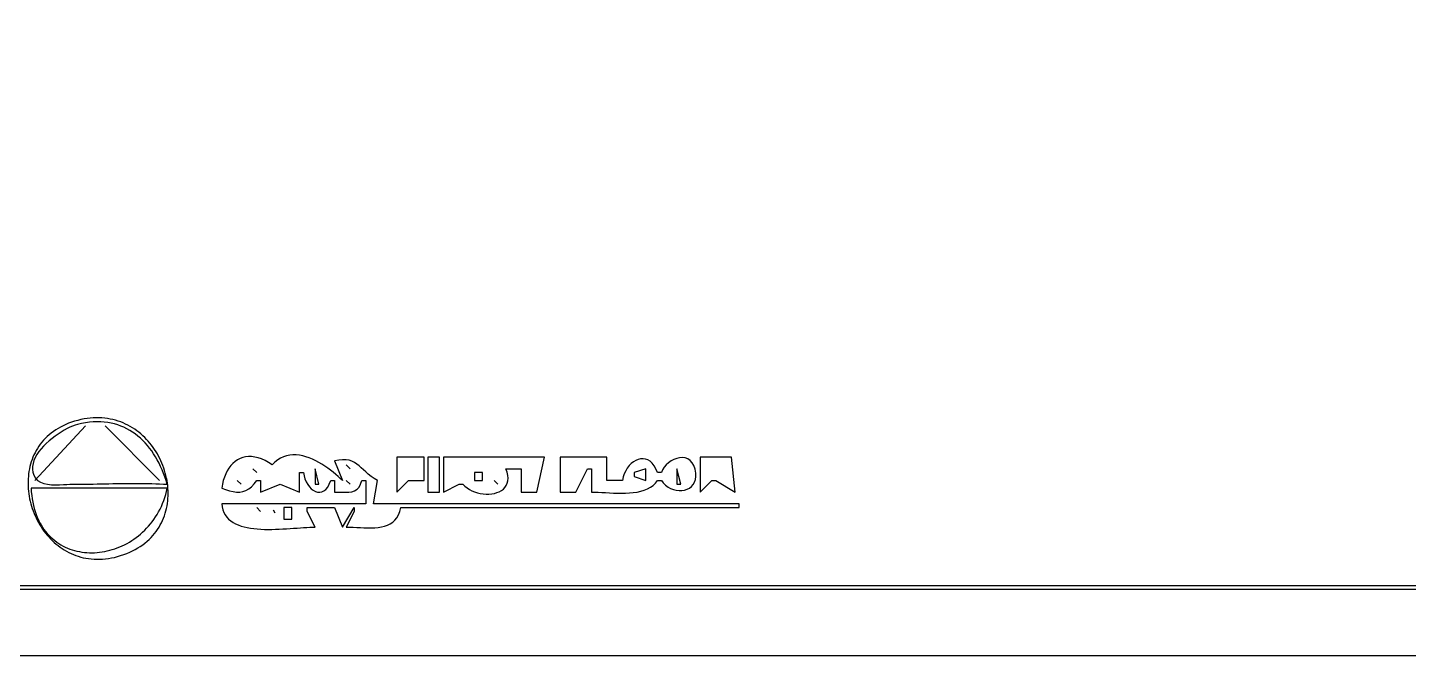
# Model space of a CAD drawing. Extents: x 0 to 1224, y 0 to 792.
# Drawn here: x 255.1 to 610, y 0 to 161.5 of the extents above; entities that cross this region are included whole.
import ezdxf

# ---------------------------------------------------------------- set-up
doc = ezdxf.new("R2010")
doc.units = 0
for name, color, linetype in [('C253', 253, 'CONTINUOUS'), ('C43', 43, 'CONTINUOUS'), ('C7', 7, 'CONTINUOUS')]:
    doc.layers.add(name, color=color, linetype=linetype)

msp = doc.modelspace()

# ---------------------------------------------------------------- linework, layer by layer
at = {"layer": 'C253'}
for points in [[(305, 43), (306.0093, 42.6247), (306.9772, 42.3286), (307.9047, 42.1224), (308.793, 42.0169), (309.643, 42.0228), (310.4559, 42.1509), (311.2326, 42.4119), (311.9744, 42.8165), (312.6821, 43.3756), (313.357, 44.0998), (314, 45), (315, 45), (315, 42), (320, 44), (325, 42), (325, 47), (326, 47), (326.1497, 46.1639), (326.3883, 45.3729), (326.7049, 44.6375), (327.0888, 43.9684), (327.5291, 43.3763), (328.0149, 42.8719), (328.5356, 42.4659), (329.0802, 42.169), (329.6379, 41.9917), (330.1979, 41.9448), (330.7493, 42.0391), (331.2815, 42.285), (331.7834, 42.6934), (332.2443, 43.2749), (332.6535, 44.0402), (333, 45), (334, 45), (334, 42), (334.9916, 41.9836), (335.9428, 41.9552), (336.8444, 41.9456), (337.6873, 41.9858), (338.4624, 42.1065), (339.1604, 42.3387), (339.7723, 42.7132), (340.289, 43.261), (340.7012, 44.013), (341, 45), (342, 45), (342, 39), (305, 39), (305.1081, 38.1824), (305.2969, 37.4323), (305.5624, 36.7472), (305.9006, 36.1242), (306.3072, 35.5607), (306.7783, 35.0539), (307.3099, 34.6013), (307.8977, 34.2001), (308.5378, 33.8475), (309.2261, 33.541), (309.9585, 33.2778), (310.731, 33.0553), (311.5394, 32.8706), (312.3798, 32.7213), (313.248, 32.6045), (314.14, 32.5175), (315.0517, 32.4577), (315.9791, 32.4224), (316.918, 32.4089), (317.8644, 32.4145), (318.8143, 32.4365), (319.7635, 32.4722), (320.7081, 32.5189), (321.6438, 32.574), (322.5668, 32.6347), (323.4728, 32.6983), (324.3579, 32.7622), (325.2179, 32.8236), (326.0488, 32.8799), (326.8465, 32.9284), (327.607, 32.9664), (328.3262, 32.9911), (329, 33), (327, 37), (327, 38), (334, 38), (336, 33), (339, 38), (339, 37), (337, 33), (337.8772, 32.9866), (338.7796, 32.9525), (339.6999, 32.9069), (340.631, 32.8587), (341.5656, 32.8171), (342.4967, 32.791), (343.4169, 32.7897), (344.3191, 32.8221), (345.1961, 32.8973), (346.0408, 33.0244), (346.8459, 33.2124), (347.6042, 33.4705), (348.3086, 33.8077), (348.9519, 34.2331), (349.5269, 34.7557), (350.0264, 35.3846), (350.4432, 36.1289), (350.7701, 36.9977), (351, 38), (438, 38), (438, 39), (344, 39), (345, 45), (344.1427, 45.5094), (343.3737, 46.0502), (342.6768, 46.6093), (342.0356, 47.1737), (341.4338, 47.7303), (340.8552, 48.266), (340.2834, 48.768), (339.7022, 49.223), (339.0952, 49.6181), (338.4462, 49.9402), (337.7388, 50.1764), (336.9568, 50.3134), (336.0838, 50.3384), (335.1037, 50.2383), (334, 50), (336, 45), (335.4816, 45.5044), (334.9163, 46.0258), (334.3078, 46.5579), (333.6597, 47.0944), (332.9757, 47.629), (332.2594, 48.1552), (331.5145, 48.6668), (330.7446, 49.1575), (329.9533, 49.6209), (329.1443, 50.0508), (328.3212, 50.4407), (327.4877, 50.7844), (326.6475, 51.0755), (325.8041, 51.3078), (324.9612, 51.4748), (324.1225, 51.5703), (323.2916, 51.5879), (322.4721, 51.5214), (321.6678, 51.3643), (320.8821, 51.1104), (320.1189, 50.7534), (319.3817, 50.2868), (318.6742, 49.7044), (318, 49), (317.0573, 49.6124), (316.1349, 50.118), (315.2347, 50.5193), (314.3585, 50.8191), (313.5082, 51.02), (312.6859, 51.1248), (311.8934, 51.1362), (311.1325, 51.0569), (310.4054, 50.8895), (309.7137, 50.6369), (309.0596, 50.3016), (308.4448, 49.8864), (307.8713, 49.394), (307.341, 48.8272), (306.8559, 48.1885), (306.4178, 47.4807), (306.0286, 46.7065), (305.6903, 45.8686), (305.4049, 44.9698), (305.1741, 44.0127), (305, 43)], [(350, 51), (350, 42), (353, 45), (357, 45), (357, 51), (350, 51)], [(358, 51), (358, 42), (361, 42), (361, 51), (358, 51)], [(362, 51), (362, 42), (366, 44), (367, 44), (367.4926, 43.4995), (368.0476, 43.0531), (368.6562, 42.6612), (369.3094, 42.3244), (369.9983, 42.0432), (370.7139, 41.8181), (371.4474, 41.6498), (372.1898, 41.5388), (372.9323, 41.4856), (373.6657, 41.4907), (374.3814, 41.5548), (375.0702, 41.6784), (375.7234, 41.862), (376.3319, 42.1061), (376.8869, 42.4114), (377.3794, 42.7783), (377.8005, 43.2075), (378.1413, 43.6994), (378.3929, 44.2547), (378.5463, 44.8738), (378.5927, 45.5573), (378.523, 46.3058), (378.3284, 47.1199), (378, 48), (382, 48), (382, 42), (386, 42), (388, 51), (362, 51)], [(392, 51), (392, 42), (396, 42), (399, 48), (400, 48), (400, 42), (400.8379, 41.9886), (401.7294, 41.9559), (402.666, 41.909), (403.6395, 41.8549), (404.6416, 41.8008), (405.6638, 41.7536), (406.6979, 41.7205), (407.7355, 41.7086), (408.7683, 41.7249), (409.788, 41.7766), (410.7862, 41.8706), (411.7546, 42.0142), (412.685, 42.2143), (413.5688, 42.4781), (414.3979, 42.8127), (415.1639, 43.2251), (415.8585, 43.7223), (416.4733, 44.3116), (417, 45), (418, 45), (418.4995, 44.341), (419.0723, 43.7777), (419.7041, 43.3101), (420.3809, 42.9385), (421.0885, 42.6627), (421.8128, 42.4831), (422.5396, 42.3996), (423.2548, 42.4123), (423.9444, 42.5215), (424.5941, 42.7271), (425.1899, 43.0292), (425.7176, 43.428), (426.1631, 43.9236), (426.5122, 44.516), (426.7509, 45.2054), (426.8649, 45.9919), (426.8403, 46.8755), (426.6628, 47.8564), (426.3393, 48.8005), (425.9048, 49.5535), (425.3766, 50.1265), (424.7717, 50.5305), (424.1076, 50.7766), (423.4014, 50.876), (422.6704, 50.8398), (421.9319, 50.6791), (421.2031, 50.4049), (420.5012, 50.0284), (419.8436, 49.5607), (419.2474, 49.0129), (418.7299, 48.3961), (418.3083, 47.7214), (418, 47), (417, 47), (416.615, 47.9705), (416.1667, 48.7773), (415.6643, 49.4272), (415.1171, 49.9271), (414.5346, 50.2838), (413.9261, 50.5041), (413.3009, 50.5949), (412.6684, 50.563), (412.038, 50.4153), (411.419, 50.1585), (410.8207, 49.7995), (410.2526, 49.3452), (409.7239, 48.8024), (409.244, 48.1779), (408.8223, 47.4786), (408.4682, 46.7113), (408.191, 45.8828), (408, 45), (404, 45), (404, 51), (392, 51)], [(428, 51), (428, 42), (431, 45), (432, 45), (437, 42), (436, 51), (428, 51)]]:
    msp.add_lwpolyline(points, dxfattribs=at)
at = {"layer": 'C43'}
msp.add_lwpolyline([(268, 60.442131), (267.1909, 60.2138), (266.4105, 59.9616), (265.6587, 59.6862), (264.9352, 59.3882), (264.2397, 59.0684), (263.572, 58.7275), (262.932, 58.3663), (262.3192, 57.9853), (261.7337, 57.5854), (261.175, 57.1671), (260.6429, 56.7314), (260.1373, 56.2788), (259.6579, 55.81), (259.2045, 55.3258), (258.7768, 54.827), (258.3746, 54.3141), (257.9977, 53.7878), (257.6458, 53.2491), (257.3188, 52.6984), (257.0163, 52.1365), (256.7382, 51.5642), (256.4842, 50.9822), (256.2541, 50.3911), (256.0476, 49.7917), (255.8646, 49.1846), (255.7047, 48.5706), (255.5679, 47.9505), (255.4537, 47.3248), (255.3621, 46.6944), (255.2927, 46.0599), (255.2453, 45.422), (255.2198, 44.7815), (255.2158, 44.139), (255.2332, 43.4953), (255.2717, 42.851), (255.331, 42.207), (255.4111, 41.5638), (255.5115, 40.9223), (255.6321, 40.283), (255.7727, 39.6468), (255.933, 39.0143), (256.1128, 38.3863), (256.3118, 37.7634), (256.5299, 37.1463), (256.7668, 36.5359), (257.0222, 35.9327), (257.296, 35.3375), (257.5879, 34.751), (257.8976, 34.174), (258.225, 33.607), (258.5698, 33.0509), (258.9318, 32.5063), (259.3107, 31.9739), (259.7064, 31.4545), (260.1185, 30.9488), (260.5469, 30.4575), (260.9913, 29.9812), (261.4515, 29.5208), (261.9272, 29.0768), (262.4183, 28.6501), (262.9245, 28.2413), (263.4455, 27.8511), (263.9812, 27.4803), (264.5312, 27.1295), (265.0955, 26.7995), (265.6737, 26.491), (266.2656, 26.2046), (266.8709, 25.9411), (267.4895, 25.7013), (268.1212, 25.4857), (268.7656, 25.2952), (269.4225, 25.1304), (270.0918, 24.9921), (270.7732, 24.8809), (271.4664, 24.7975), (272.1713, 24.7428), (272.8875, 24.7173), (273.6149, 24.7218), (274.3533, 24.757), (275.1023, 24.8236), (275.8618, 24.9223), (276.6316, 25.0539), (277.4113, 25.219), (278.2009, 25.4183), (279, 25.6527), (279.8158, 25.9253), (280.6011, 26.2214), (281.356, 26.5404), (282.0808, 26.8813), (282.7757, 27.2435), (283.4411, 27.6263), (284.0772, 28.0288), (284.6843, 28.4504), (285.2625, 28.8903), (285.8122, 29.3477), (286.3336, 29.822), (286.827, 30.3123), (287.2927, 30.818), (287.7308, 31.3383), (288.1417, 31.8724), (288.5256, 32.4195), (288.8828, 32.9791), (289.2135, 33.5502), (289.5181, 34.1322), (289.7966, 34.7244), (290.0495, 35.3259), (290.2769, 35.936), (290.4792, 36.554), (290.6566, 37.1792), (290.8093, 37.8108), (290.9376, 38.448), (291.0418, 39.0902), (291.1221, 39.7365), (291.1787, 40.3862), (291.2121, 41.0386), (291.2223, 41.693), (291.2096, 42.3486), (291.1744, 43.0046), (291.1169, 43.6603), (291.0373, 44.3149), (290.9359, 44.9678), (290.8129, 45.6182), (290.6687, 46.2653), (290.5034, 46.9084), (290.3174, 47.5467), (290.1108, 48.1795), (289.884, 48.8061), (289.6372, 49.4257), (289.3706, 50.0376), (289.0846, 50.6409), (288.7794, 51.2351), (288.4552, 51.8193), (288.1123, 52.3928), (287.7509, 52.9548), (287.3714, 53.5047), (286.974, 54.0416), (286.5589, 54.5648), (286.1263, 55.0736), (285.6767, 55.5672), (285.2101, 56.0449), (284.7269, 56.5059), (284.2274, 56.9496), (283.7117, 57.3751), (283.1802, 57.7817), (282.6331, 58.1687), (282.0706, 58.5353), (281.4931, 58.8807), (280.9008, 59.2043), (280.2939, 59.5053), (279.6727, 59.783), (279.0374, 60.0365), (278.3884, 60.2652), (277.7259, 60.4683), (277.05, 60.6451), (276.3612, 60.7948), (275.6597, 60.9167), (274.9456, 61.01), (274.2193, 61.0741), (273.4811, 61.108), (272.7311, 61.1112), (271.9697, 61.0829), (271.1971, 61.0223), (270.4136, 60.9286), (269.6194, 60.8012), (268.8147, 60.6392), (268, 60.4421)], dxfattribs=at)
at = {"layer": 'C7'}
for points in [[(0, 792), (0, 0), (1224, 0), (1224, 792), (0, 792)], [(35, 774), (35, 17), (1206, 17), (1206, 774), (35, 774)], [(36, 773), (36, 18), (1205, 18), (1205, 773), (36, 773)], [(291, 44), (290.7074, 44.9574), (290.3907, 45.8958), (290.0497, 46.814), (289.6847, 47.7109), (289.2957, 48.5855), (288.8828, 49.4368), (288.446, 50.2635), (287.9855, 51.0647), (287.5012, 51.8392), (286.9933, 52.586), (286.4618, 53.3041), (285.9069, 53.9922), (285.3286, 54.6494), (284.7269, 55.2746), (284.102, 55.8667), (283.4539, 56.4246), (282.7827, 56.9472), (282.0884, 57.4335), (281.3712, 57.8823), (280.6312, 58.2927), (279.8683, 58.6635), (279.0827, 58.9936), (278.2744, 59.282), (277.4436, 59.5275), (276.5902, 59.7292), (275.7144, 59.8859), (274.8163, 59.9965), (273.8959, 60.0601), (272.9532, 60.0754), (271.9885, 60.0414), (271.0017, 59.9571), (269.9929, 59.8213), (268.9622, 59.633), (267.9097, 59.3912), (267.3265, 59.2179), (266.685, 58.9792), (265.9948, 58.6788), (265.266, 58.3207), (264.5082, 57.9087), (263.7313, 57.4464), (262.9451, 56.9378), (262.1595, 56.3866), (261.3842, 55.7967), (260.6292, 55.1718), (259.9041, 54.5159), (259.2189, 53.8326), (258.5834, 53.1258), (258.0073, 52.3993), (257.5006, 51.6569), (257.073, 50.9025), (256.7344, 50.1397), (256.4946, 49.3726), (256.3633, 48.6048), (256.3506, 47.8401), (256.466, 47.0824), (256.7196, 46.3355), (257.1211, 45.6033), (257.6911, 44.9732), (258.423, 44.5119), (259.2825, 44.1952), (260.2354, 43.9989), (261.2475, 43.899), (262.2846, 43.8712), (263.3126, 43.8916), (264.2973, 43.9359), (265.2045, 43.9801), (266, 44), (266.9939, 44.0021), (267.9897, 44.0092), (268.9871, 44.0205), (269.986, 44.0353), (270.9861, 44.0529), (271.9874, 44.0729), (272.9897, 44.0943), (273.9927, 44.1167), (274.9964, 44.1394), (276.0005, 44.1617), (277.0049, 44.1829), (278.0093, 44.2023), (279.0138, 44.2194), (280.018, 44.2335), (281.0217, 44.2439), (282.025, 44.2499), (283.0274, 44.2509), (284.029, 44.2463), (285.0294, 44.2353), (286.0287, 44.2174), (287.0264, 44.1918), (288.0226, 44.1579), (289.0171, 44.1151), (290.0096, 44.0627), (291, 44)], [(270, 59), (257, 45), (270, 59)], [(275, 59), (289, 45), (275, 59)], [(313, 48), (314, 47), (313, 48)], [(329, 48), (329, 44), (330, 44), (329, 48)], [(337, 49), (338, 48), (337, 49)], [(370, 47), (370, 45), (372, 45), (372, 47), (370, 47)], [(411, 47), (411, 46), (414, 45), (414, 48), (411, 47)], [(422, 48), (422, 44), (423, 44), (422, 48)], [(256, 43), (256.0597, 42.0596), (256.1499, 41.1481), (256.2696, 40.2653), (256.4183, 39.411), (256.5949, 38.5852), (256.7988, 37.7878), (257.0292, 37.0185), (257.2852, 36.2773), (257.566, 35.5641), (257.8709, 34.8787), (258.1991, 34.2209), (258.5497, 33.5907), (258.922, 32.9879), (259.3151, 32.4125), (259.7284, 31.8642), (260.1609, 31.3429), (260.6119, 30.8486), (261.0806, 30.381), (261.5662, 29.9401), (262.0679, 29.5258), (262.5849, 29.1378), (263.1164, 28.7761), (263.6616, 28.4406), (264.2197, 28.1311), (264.7899, 27.8475), (265.3715, 27.5896), (265.9635, 27.3574), (266.5654, 27.1507), (267.1761, 26.9693), (267.795, 26.8132), (268.4212, 26.6823), (269.054, 26.5763), (269.6925, 26.4952), (270.336, 26.4388), (270.9836, 26.4071), (271.6346, 26.3998), (272.2881, 26.4169), (272.9435, 26.4582), (273.5998, 26.5236), (274.2563, 26.613), (274.9121, 26.7262), (275.5666, 26.8631), (276.2188, 27.0237), (276.868, 27.2076), (277.5135, 27.415), (278.1543, 27.6455), (278.7898, 27.8991), (279.419, 28.1756), (280.0413, 28.4749), (280.6558, 28.797), (281.2617, 29.1416), (281.8582, 29.5086), (282.4446, 29.898), (283.02, 30.3095), (283.5837, 30.743), (284.1348, 31.1985), (284.6725, 31.6758), (285.1961, 32.1748), (285.7047, 32.6953), (286.1977, 33.2372), (286.674, 33.8003), (287.1331, 34.3847), (287.574, 34.99), (287.996, 35.6163), (288.3982, 36.2633), (288.78, 36.9309), (289.1404, 37.6191), (289.4788, 38.3277), (289.7942, 39.0565), (290.0859, 39.8054), (290.3532, 40.5744), (290.5951, 41.3632), (290.811, 42.1718), (291, 43), (256, 43)], [(309, 45), (310, 44), (309, 45)], [(337, 45), (338, 44), (337, 45)], [(375, 45), (376, 44), (375, 45)], [(314, 38), (315, 37), (314, 38)], [(318.333344, 37.333332), (318.666656, 36.666668), (318.333344, 37.333332)], [(321, 38), (321, 35), (323, 35), (323, 38), (321, 38)]]:
    msp.add_lwpolyline(points, dxfattribs=at)

doc.saveas('drawing.dxf')
